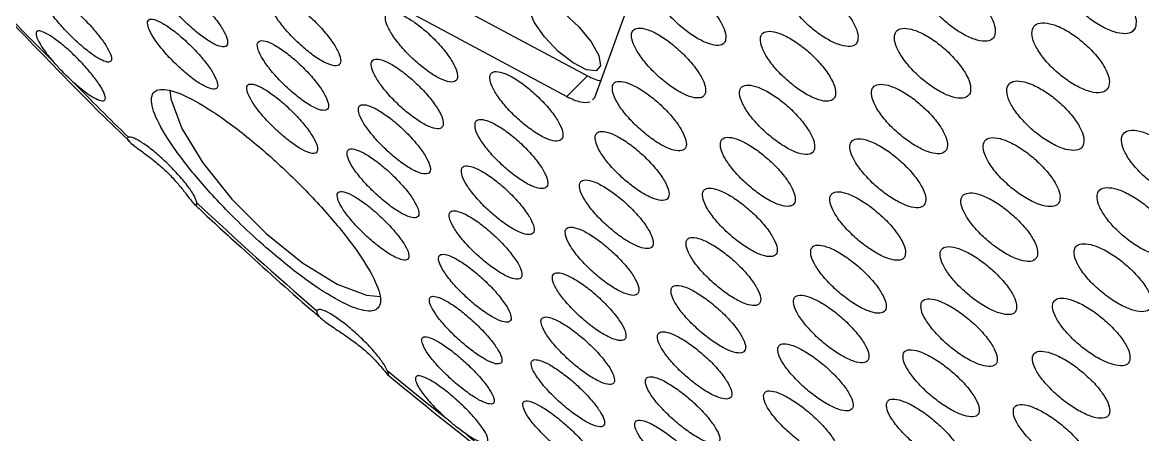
# Model space of a CAD drawing. Extents: x 1076 to 1148, y 508 to 635.
# Drawn here: x 1113.301 to 1114.382, y 554.268 to 554.666 of the extents above; entities that cross this region are included whole.
import ezdxf

# ---------------------------------------------------------------- set-up
doc = ezdxf.new("R2010")
doc.units = 0
doc.header["$MEASUREMENT"] = 0
doc.layers.add('1', color=4, linetype='Continuous')
doc.layers.add('GEOMETRY', color=4, linetype='Continuous', lineweight=25)

# ---------------------------------------------------------------- blocks, each defined once
blk = doc.blocks.new('SUCTION 1235301')
at = {"layer": 'GEOMETRY'}
for p, q in [((-1.1453, -1.3242), (-0.9384, -1.4347)), ((-1.165, -1.344), (-0.9585, -1.4548)), ((-0.9315, -1.4556), (-0.8977, -1.3627)), ((-0.9384, -1.4347), (-0.9585, -1.4548)), ((-0.9337, -1.4578), (-0.9315, -1.4556)), ((-1.4123, -1.4672), (-1.3803, -1.4981))]:
    blk.add_line(p, q, dxfattribs=at)
at = {"layer": 'GEOMETRY', "flags": 128}
for points in [[(-0.9608, -1.3747), (-0.9467, -1.3876), (-0.935, -1.4019), (-0.9277, -1.4151), (-0.9259, -1.4251), (-0.9301, -1.43), (-0.9394, -1.429), (-0.9523, -1.4224), (-0.9667, -1.4112), (-0.9799, -1.3973), (-0.9899, -1.3832), (-0.9948, -1.3712)], [(-1.3418, -1.4487), (-1.3407, -1.4571), (-1.3302, -1.4855), (-1.3099, -1.5188), (-1.2818, -1.5537), (-1.2486, -1.5869), (-1.2136, -1.6151), (-1.1802, -1.6355), (-1.1517, -1.6462), (-1.1383, -1.6474)]]:
    blk.add_lwpolyline(points, dxfattribs=at)
at = {"layer": 'GEOMETRY'}
for centre, radius, start, end in [((0.7919, 0.8279), 3.1786, 208.7846, 225.0347), ((-2.9662, -3.1109), 3.1786, 28.7846, 45.0347), ((-0.9117, -1.3871), 0.0545, 240.7426, 255.5168), ((1.4999, 1.4504), 4.1198, 224.5572, 225.6181), ((1.4108, 1.3551), 3.9893, 226.8887, 229.1248), ((1.1806, 1.0837), 3.6334, 230.474, 231.6276), ((0.1931, -0.3065), 1.9314, 229.743, 252.5008)]:
    blk.add_arc(centre, radius, start, end, dxfattribs=at)
for points, knots in [([(-2.0149, -0.6746), (-2.0118, -0.6809), (-1.9952, -0.7152), (-1.9584, -0.7798), (-1.9047, -0.8677), (-1.845, -0.9567), (-1.7809, -1.0454), (-1.7139, -1.1319), (-1.6469, -1.2134), (-1.5857, -1.2838), (-1.5285, -1.3468), (-1.4727, -1.4062), (-1.4327, -1.4466), (-1.4123, -1.4672)], [0, 0, 0, 0, 0.02556, 0.13872, 0.251177, 0.362705, 0.47282, 0.580412, 0.682453, 0.774249, 0.842703, 0.91991, 1, 1, 1, 1]), ([(-0.4097, -1.3886), (-0.4092, -1.3862), (-0.4081, -1.3814), (-0.4118, -1.371), (-0.4191, -1.3596), (-0.4295, -1.3482), (-0.4417, -1.3382), (-0.4545, -1.3306), (-0.4664, -1.3263), (-0.4761, -1.3258), (-0.4823, -1.3293), (-0.4845, -1.3363), (-0.4823, -1.3459), (-0.4761, -1.3572), (-0.4665, -1.3687), (-0.4548, -1.3793), (-0.442, -1.3877), (-0.4297, -1.3931), (-0.4192, -1.3948), (-0.4125, -1.3929), (-0.4105, -1.3898), (-0.4097, -1.3886)], [0, 0, 0, 0, 0.053505, 0.107019, 0.160315, 0.213479, 0.266739, 0.32028, 0.374169, 0.42832, 0.48253, 0.53657, 0.590284, 0.643663, 0.696844, 0.750051, 0.803491, 0.857273, 0.911359, 0.965576, 1, 1, 1, 1]), ([(-1.3536, -1.3417), (-1.3536, -1.3436), (-1.3536, -1.3473), (-1.3487, -1.3567), (-1.3409, -1.3677), (-1.3306, -1.3793), (-1.3191, -1.3902), (-1.3077, -1.3991), (-1.2977, -1.4051), (-1.2901, -1.4075), (-1.2859, -1.4059), (-1.2855, -1.4007), (-1.289, -1.3923), (-1.2959, -1.3817), (-1.3056, -1.3701), (-1.3168, -1.3589), (-1.3284, -1.3492), (-1.339, -1.3422), (-1.3474, -1.3387), (-1.3522, -1.3388), (-1.3532, -1.3409), (-1.3536, -1.3417)], [0, 0, 0, 0, 0.05386, 0.107725, 0.161482, 0.215067, 0.268525, 0.321958, 0.375477, 0.429156, 0.483001, 0.536942, 0.59087, 0.644679, 0.698316, 0.751805, 0.805233, 0.858715, 0.91234, 0.966136, 1, 1, 1, 1]), ([(-0.8054, -1.4012), (-0.805, -1.399), (-0.8044, -1.3946), (-0.8085, -1.3846), (-0.816, -1.3733), (-0.8264, -1.3617), (-0.8383, -1.3513), (-0.8505, -1.3432), (-0.8617, -1.3382), (-0.8705, -1.337), (-0.8759, -1.3397), (-0.8773, -1.346), (-0.8746, -1.3552), (-0.8681, -1.3662), (-0.8586, -1.3778), (-0.847, -1.3887), (-0.8347, -1.3977), (-0.823, -1.4037), (-0.8135, -1.4061), (-0.8076, -1.4049), (-0.806, -1.4022), (-0.8054, -1.4012)], [0, 0, 0, 0, 0.053626, 0.107253, 0.160867, 0.214494, 0.268161, 0.321878, 0.375632, 0.429395, 0.483134, 0.536827, 0.590472, 0.644089, 0.697708, 0.751361, 0.805063, 0.858807, 0.912571, 0.966321, 1, 1, 1, 1]), ([(-0.6779, -1.4018), (-0.6775, -1.3996), (-0.6767, -1.395), (-0.6807, -1.3849), (-0.6882, -1.3736), (-0.6985, -1.3621), (-0.7106, -1.3518), (-0.723, -1.3438), (-0.7344, -1.3391), (-0.7435, -1.3381), (-0.7492, -1.3411), (-0.7508, -1.3476), (-0.7483, -1.3569), (-0.7419, -1.368), (-0.7323, -1.3796), (-0.7207, -1.3904), (-0.7082, -1.3992), (-0.6963, -1.405), (-0.6865, -1.4071), (-0.6803, -1.4057), (-0.6786, -1.4029), (-0.6779, -1.4018)], [0, 0, 0, 0, 0.053585, 0.107173, 0.160704, 0.214222, 0.267803, 0.321494, 0.375293, 0.429153, 0.482998, 0.53676, 0.590406, 0.643956, 0.69747, 0.751025, 0.804679, 0.858447, 0.912295, 0.966153, 1, 1, 1, 1]), ([(-0.5455, -1.3964), (-0.5451, -1.3941), (-0.5441, -1.3894), (-0.548, -1.3791), (-0.5553, -1.3677), (-0.5657, -1.3563), (-0.5779, -1.3461), (-0.5905, -1.3384), (-0.6021, -1.3339), (-0.6115, -1.3332), (-0.6174, -1.3364), (-0.6194, -1.3431), (-0.617, -1.3526), (-0.6107, -1.3637), (-0.6011, -1.3753), (-0.5894, -1.386), (-0.5768, -1.3946), (-0.5647, -1.4002), (-0.5545, -1.4021), (-0.5481, -1.4005), (-0.5463, -1.3975), (-0.5455, -1.3964)], [0, 0, 0, 0, 0.053545, 0.107095, 0.16052, 0.213883, 0.267326, 0.320957, 0.374801, 0.42879, 0.482794, 0.536673, 0.590344, 0.643814, 0.697181, 0.750586, 0.804151, 0.857931, 0.911887, 0.965902, 1, 1, 1, 1]), ([(-1.4647, -1.3562), (-1.4646, -1.3579), (-1.4644, -1.3614), (-1.4592, -1.3705), (-1.4512, -1.3814), (-1.4408, -1.3929), (-1.4295, -1.4039), (-1.4184, -1.413), (-1.4087, -1.4193), (-1.4015, -1.4221), (-1.3977, -1.4211), (-1.3977, -1.4162), (-1.4015, -1.4081), (-1.4087, -1.3976), (-1.4184, -1.3861), (-1.4296, -1.3748), (-1.4409, -1.365), (-1.4511, -1.3577), (-1.4591, -1.3538), (-1.4636, -1.3536), (-1.4644, -1.3554), (-1.4647, -1.3562)], [0, 0, 0, 0, 0.0540122, 0.1080338, 0.1618079, 0.2152143, 0.2683794, 0.321533, 0.3749074, 0.4286394, 0.4827124, 0.5369601, 0.5911365, 0.6450255, 0.6985399, 0.7517592, 0.8048902, 0.8581753, 0.9117894, 0.9657669, 1, 1, 1, 1]), ([(-1.2151, -1.4053), (-1.2112, -1.4086), (-1.2035, -1.4153), (-1.1926, -1.422), (-1.1838, -1.4255), (-1.178, -1.425), (-1.1761, -1.4208), (-1.178, -1.4132), (-1.1837, -1.4032), (-1.1925, -1.3918), (-1.2034, -1.3803), (-1.2152, -1.3701), (-1.2265, -1.3623), (-1.2361, -1.3578), (-1.2428, -1.357), (-1.246, -1.36), (-1.2453, -1.3667), (-1.2407, -1.3761), (-1.2328, -1.3872), (-1.2237, -1.3974), (-1.2175, -1.4031), (-1.2151, -1.4053)], [0, 0, 0, 0, 0.053576, 0.107151, 0.160767, 0.214468, 0.26825, 0.322072, 0.375875, 0.429609, 0.483254, 0.53683, 0.590386, 0.64398, 0.697654, 0.751413, 0.805228, 0.859043, 0.912803, 0.966476, 1, 1, 1, 1]), ([(-1.0641, -1.4373), (-1.064, -1.4354), (-1.0637, -1.4314), (-1.0683, -1.4217), (-1.076, -1.4106), (-1.0864, -1.3991), (-1.0981, -1.3884), (-1.1099, -1.3799), (-1.1205, -1.3744), (-1.1285, -1.3725), (-1.1333, -1.3746), (-1.1341, -1.3803), (-1.131, -1.389), (-1.1242, -1.3997), (-1.1145, -1.4113), (-1.103, -1.4223), (-1.0911, -1.4317), (-1.08, -1.4382), (-1.0711, -1.4412), (-1.0658, -1.4406), (-1.0646, -1.4382), (-1.0641, -1.4373)], [0, 0, 0, 0, 0.053746, 0.107491, 0.161236, 0.214956, 0.268638, 0.322285, 0.375915, 0.429554, 0.483223, 0.536932, 0.590671, 0.644419, 0.698149, 0.751843, 0.8055, 0.859132, 0.912766, 0.966424, 1, 1, 1, 1]), ([(-1.3632, -1.3827), (-1.3631, -1.3845), (-1.363, -1.3881), (-1.358, -1.3974), (-1.35, -1.4083), (-1.3397, -1.4199), (-1.3282, -1.4307), (-1.3169, -1.4397), (-1.3069, -1.4457), (-1.2995, -1.4482), (-1.2954, -1.4469), (-1.2952, -1.4418), (-1.2988, -1.4335), (-1.3059, -1.423), (-1.3157, -1.4115), (-1.3269, -1.4003), (-1.3384, -1.3907), (-1.3489, -1.3836), (-1.3572, -1.38), (-1.3619, -1.3799), (-1.3628, -1.382), (-1.3632, -1.3827)], [0, 0, 0, 0, 0.053939, 0.107884, 0.161685, 0.215244, 0.268621, 0.321952, 0.375393, 0.429052, 0.482943, 0.536978, 0.591005, 0.644876, 0.698509, 0.751931, 0.80526, 0.858651, 0.912236, 0.966059, 1, 1, 1, 1]), ([(-0.4355, -1.4459), (-0.435, -1.4435), (-0.434, -1.4388), (-0.4379, -1.4285), (-0.4453, -1.4172), (-0.4557, -1.4059), (-0.468, -1.3959), (-0.4807, -1.3882), (-0.4925, -1.3839), (-0.5021, -1.3833), (-0.5082, -1.3866), (-0.5102, -1.3934), (-0.5079, -1.4029), (-0.5015, -1.414), (-0.4919, -1.4255), (-0.4801, -1.436), (-0.4673, -1.4445), (-0.4551, -1.45), (-0.4447, -1.4518), (-0.4382, -1.45), (-0.4363, -1.447), (-0.4355, -1.4459)], [0, 0, 0, 0, 0.053468, 0.106944, 0.160262, 0.213521, 0.266907, 0.320552, 0.374476, 0.428577, 0.482675, 0.536588, 0.590218, 0.643593, 0.69685, 0.750179, 0.803735, 0.857576, 0.911639, 0.965759, 1, 1, 1, 1]), ([(-1.4357, -1.4401), (-1.4319, -1.4433), (-1.4245, -1.4498), (-1.4148, -1.4562), (-1.4076, -1.4593), (-1.4038, -1.4586), (-1.4037, -1.454), (-1.4075, -1.4461), (-1.4148, -1.4359), (-1.4245, -1.4244), (-1.4356, -1.4132), (-1.4469, -1.4033), (-1.4571, -1.3958), (-1.4652, -1.3916), (-1.4702, -1.3911), (-1.4714, -1.3945), (-1.4687, -1.4015), (-1.4629, -1.4107), (-1.457, -1.4178), (-1.4543, -1.421)], [0, 0, 0, 0, 0.058807, 0.117601, 0.17675, 0.236386, 0.296297, 0.356147, 0.415624, 0.474584, 0.533113, 0.591486, 0.650039, 0.709027, 0.768523, 0.82838, 0.888288, 0.947908, 1, 1, 1, 1]), ([(-0.8248, -1.4521), (-0.8245, -1.4499), (-0.824, -1.4457), (-0.8283, -1.4357), (-0.8359, -1.4246), (-0.8463, -1.4131), (-0.8582, -1.4027), (-0.8704, -1.3945), (-0.8815, -1.3894), (-0.8901, -1.3881), (-0.8954, -1.3907), (-0.8967, -1.3968), (-0.8939, -1.4058), (-0.8872, -1.4167), (-0.8776, -1.4283), (-0.866, -1.4391), (-0.8537, -1.4481), (-0.8421, -1.4543), (-0.8327, -1.4567), (-0.8269, -1.4557), (-0.8254, -1.4531), (-0.8248, -1.4521)], [0, 0, 0, 0, 0.0536328, 0.1072655, 0.1609062, 0.2145778, 0.2682878, 0.322027, 0.3757731, 0.4295011, 0.4831937, 0.5368492, 0.5904822, 0.6441172, 0.6977776, 0.7514758, 0.8052078, 0.8589545, 0.9126906, 0.9663953, 1, 1, 1, 1]), ([(-0.6995, -1.4548), (-0.6991, -1.4526), (-0.6984, -1.4482), (-0.7026, -1.4381), (-0.7101, -1.4269), (-0.7205, -1.4155), (-0.7326, -1.4052), (-0.745, -1.3972), (-0.7563, -1.3924), (-0.7652, -1.3913), (-0.7708, -1.3941), (-0.7723, -1.4005), (-0.7696, -1.4097), (-0.7631, -1.4206), (-0.7534, -1.4321), (-0.7417, -1.4429), (-0.7293, -1.4517), (-0.7175, -1.4576), (-0.7078, -1.4599), (-0.7018, -1.4586), (-0.7001, -1.4558), (-0.6995, -1.4548)], [0, 0, 0, 0, 0.053578, 0.107157, 0.160713, 0.214293, 0.267945, 0.321684, 0.375489, 0.429309, 0.483086, 0.536781, 0.590392, 0.643953, 0.697519, 0.751145, 0.804858, 0.858647, 0.912468, 0.966264, 1, 1, 1, 1]), ([(-0.5692, -1.4515), (-0.5688, -1.4492), (-0.5679, -1.4447), (-0.5719, -1.4345), (-0.5794, -1.4233), (-0.5899, -1.4119), (-0.602, -1.4017), (-0.6146, -1.3939), (-0.6261, -1.3893), (-0.6354, -1.3885), (-0.6412, -1.3915), (-0.6429, -1.3981), (-0.6405, -1.4075), (-0.634, -1.4185), (-0.6244, -1.43), (-0.6126, -1.4407), (-0.6, -1.4493), (-0.588, -1.455), (-0.578, -1.457), (-0.5717, -1.4555), (-0.5699, -1.4526), (-0.5692, -1.4515)], [0, 0, 0, 0, 0.053523, 0.10705, 0.160498, 0.213939, 0.267481, 0.321188, 0.375052, 0.428997, 0.482911, 0.536693, 0.590304, 0.643777, 0.697208, 0.750709, 0.804362, 0.858182, 0.912113, 0.966049, 1, 1, 1, 1]), ([(-1.2264, -1.448), (-1.2225, -1.4513), (-1.2148, -1.4579), (-1.2039, -1.4648), (-1.1953, -1.4684), (-1.1897, -1.4681), (-1.1878, -1.464), (-1.1899, -1.4566), (-1.1958, -1.4466), (-1.2047, -1.4353), (-1.2156, -1.4239), (-1.2274, -1.4137), (-1.2386, -1.4059), (-1.248, -1.4012), (-1.2547, -1.4003), (-1.2578, -1.4032), (-1.2569, -1.4096), (-1.2521, -1.4189), (-1.2441, -1.4299), (-1.235, -1.4401), (-1.2288, -1.4458), (-1.2264, -1.448)], [0, 0, 0, 0, 0.053513, 0.107024, 0.160598, 0.214306, 0.268141, 0.322037, 0.375905, 0.429665, 0.483286, 0.536799, 0.59028, 0.64382, 0.697485, 0.751284, 0.80517, 0.859057, 0.912857, 0.966521, 1, 1, 1, 1]), ([(-1.4357, -1.4401), (-1.4394, -1.4366), (-1.446, -1.4304), (-1.4518, -1.4238), (-1.4543, -1.421)], [0, 0, 0, 0, 0.574234, 1, 1, 1, 1]), ([(-1.0779, -1.4826), (-1.0778, -1.4806), (-1.0777, -1.4767), (-1.0824, -1.4672), (-1.0902, -1.4562), (-1.1007, -1.4447), (-1.1124, -1.4341), (-1.1242, -1.4255), (-1.1346, -1.4199), (-1.1426, -1.418), (-1.1471, -1.4199), (-1.1478, -1.4254), (-1.1445, -1.434), (-1.1376, -1.4446), (-1.1278, -1.4561), (-1.1164, -1.4671), (-1.1045, -1.4765), (-1.0935, -1.4831), (-1.0847, -1.4862), (-1.0795, -1.4857), (-1.0784, -1.4834), (-1.0779, -1.4826)], [0, 0, 0, 0, 0.053795, 0.10759, 0.161375, 0.215104, 0.268761, 0.32236, 0.375939, 0.429548, 0.48322, 0.536964, 0.590754, 0.644548, 0.698298, 0.751978, 0.805591, 0.859171, 0.912766, 0.966416, 1, 1, 1, 1]), ([(-1.0325, -1.4342), (-1.0327, -1.4362), (-1.033, -1.4402), (-1.0284, -1.4499), (-1.0206, -1.4609), (-1.0102, -1.4724), (-0.9983, -1.4829), (-0.9864, -1.4913), (-0.9757, -1.4967), (-0.9674, -1.4984), (-0.9626, -1.4962), (-0.9617, -1.4904), (-0.9648, -1.4817), (-0.9716, -1.471), (-0.9814, -1.4595), (-0.993, -1.4486), (-1.005, -1.4394), (-1.0163, -1.433), (-1.0253, -1.4302), (-1.0307, -1.4309), (-1.032, -1.4333), (-1.0325, -1.4342)], [0, 0, 0, 0, 0.053724, 0.107447, 0.161188, 0.214934, 0.268658, 0.322345, 0.375996, 0.429628, 0.483265, 0.53693, 0.590634, 0.644369, 0.698116, 0.751849, 0.805549, 0.85921, 0.912845, 0.966478, 1, 1, 1, 1]), ([(-1.2559, -1.5941), (-1.2434, -1.6048), (-1.2186, -1.6262), (-1.1845, -1.649), (-1.1577, -1.6617), (-1.1409, -1.6623), (-1.1363, -1.6508), (-1.1445, -1.6283), (-1.1646, -1.5973), (-1.1943, -1.5616), (-1.23, -1.5252), (-1.2677, -1.4923), (-1.3032, -1.4664), (-1.3326, -1.4503), (-1.3528, -1.4459), (-1.3614, -1.4537), (-1.3571, -1.473), (-1.3405, -1.5016), (-1.3135, -1.5362), (-1.2835, -1.5685), (-1.2635, -1.587), (-1.2559, -1.5941)], [0, 0, 0, 0, 0.053237, 0.106469, 0.159863, 0.213601, 0.267662, 0.321887, 0.376037, 0.42991, 0.483426, 0.536664, 0.589821, 0.643129, 0.696753, 0.750723, 0.804919, 0.859119, 0.913097, 0.966725, 1, 1, 1, 1]), ([(-1.199, -1.5069), (-1.199, -1.5051), (-1.1991, -1.5015), (-1.2041, -1.4922), (-1.2121, -1.4813), (-1.2226, -1.4698), (-1.2342, -1.4591), (-1.2457, -1.4503), (-1.2558, -1.4444), (-1.2633, -1.4421), (-1.2675, -1.4435), (-1.2678, -1.4487), (-1.2642, -1.457), (-1.2571, -1.4675), (-1.2472, -1.4789), (-1.2358, -1.49), (-1.2242, -1.4995), (-1.2135, -1.5064), (-1.2051, -1.5099), (-1.2003, -1.5098), (-1.1994, -1.5077), (-1.199, -1.5069)], [0, 0, 0, 0, 0.053943, 0.10789, 0.161743, 0.215401, 0.268879, 0.322269, 0.375702, 0.429289, 0.483076, 0.537019, 0.591008, 0.644911, 0.698633, 0.75216, 0.805564, 0.858969, 0.9125, 0.966225, 1, 1, 1, 1]), ([(-0.9142, -1.444), (-0.9144, -1.4461), (-0.9149, -1.4502), (-0.9105, -1.46), (-0.9028, -1.4711), (-0.8923, -1.4825), (-0.8803, -1.4929), (-0.8682, -1.5012), (-0.8572, -1.5063), (-0.8487, -1.5077), (-0.8436, -1.5053), (-0.8425, -1.4993), (-0.8455, -1.4905), (-0.8522, -1.4797), (-0.8619, -1.4682), (-0.8736, -1.4574), (-0.8858, -1.4483), (-0.8973, -1.4422), (-0.9066, -1.4396), (-0.9123, -1.4405), (-0.9137, -1.443), (-0.9142, -1.444)], [0, 0, 0, 0, 0.0536544, 0.1073079, 0.160986, 0.2147021, 0.2684443, 0.3221891, 0.3759119, 0.4295978, 0.483248, 0.5368796, 0.5905174, 0.6441839, 0.6978887, 0.7516249, 0.8053717, 0.8591036, 0.9128017, 0.9664619, 1, 1, 1, 1]), ([(-0.7196, -1.5064), (-0.7193, -1.5042), (-0.7187, -1.4999), (-0.723, -1.49), (-0.7306, -1.4789), (-0.7411, -1.4675), (-0.7532, -1.4572), (-0.7656, -1.4492), (-0.7768, -1.4443), (-0.7856, -1.4431), (-0.791, -1.4458), (-0.7923, -1.452), (-0.7895, -1.461), (-0.7829, -1.4718), (-0.7731, -1.4833), (-0.7614, -1.494), (-0.749, -1.5029), (-0.7373, -1.5089), (-0.7277, -1.5112), (-0.7218, -1.51), (-0.7202, -1.5074), (-0.7196, -1.5064)], [0, 0, 0, 0, 0.053584, 0.107169, 0.16076, 0.2144, 0.26811, 0.321882, 0.375678, 0.429452, 0.483166, 0.536809, 0.590402, 0.643985, 0.697606, 0.751294, 0.80505, 0.858843, 0.912629, 0.966365, 1, 1, 1, 1]), ([(-0.5915, -1.5052), (-0.5911, -1.503), (-0.5904, -1.4986), (-0.5945, -1.4885), (-0.6021, -1.4774), (-0.6126, -1.466), (-0.6248, -1.4559), (-0.6373, -1.448), (-0.6488, -1.4433), (-0.6579, -1.4424), (-0.6635, -1.4453), (-0.6651, -1.4517), (-0.6625, -1.4609), (-0.6559, -1.4719), (-0.6462, -1.4833), (-0.6344, -1.4939), (-0.6218, -1.5026), (-0.6099, -1.5084), (-0.6, -1.5105), (-0.5938, -1.5091), (-0.5922, -1.5063), (-0.5915, -1.5052)], [0, 0, 0, 0, 0.053515, 0.107032, 0.160513, 0.214031, 0.26766, 0.321426, 0.375297, 0.429192, 0.48302, 0.536721, 0.590288, 0.643777, 0.697274, 0.750862, 0.804587, 0.858432, 0.912329, 0.966187, 1, 1, 1, 1]), ([(-0.4599, -1.5017), (-0.4595, -1.4994), (-0.4586, -1.4948), (-0.4625, -1.4847), (-0.47, -1.4735), (-0.4806, -1.4622), (-0.4928, -1.4521), (-0.5056, -1.4445), (-0.5173, -1.44), (-0.5267, -1.4393), (-0.5326, -1.4425), (-0.5344, -1.4491), (-0.532, -1.4585), (-0.5255, -1.4695), (-0.5158, -1.4809), (-0.504, -1.4914), (-0.4912, -1.4999), (-0.479, -1.5055), (-0.4688, -1.5073), (-0.4624, -1.5057), (-0.4606, -1.5028), (-0.4599, -1.5017)], [0, 0, 0, 0, 0.053446, 0.106898, 0.160247, 0.213599, 0.2671, 0.320832, 0.374776, 0.428822, 0.482813, 0.536614, 0.590178, 0.64356, 0.696894, 0.750336, 0.803992, 0.857878, 0.911908, 0.965933, 1, 1, 1, 1]), ([(-0.9585, -1.4548), (-0.9538, -1.4569), (-0.9445, -1.4611), (-0.9388, -1.4604), (-0.936, -1.46)], [0, 0, 0, 0, 0.499999, 1, 1, 1, 1]), ([(-1.1595, -1.4656), (-1.1596, -1.4675), (-1.1596, -1.4713), (-1.1548, -1.4807), (-1.1468, -1.4916), (-1.1363, -1.503), (-1.1246, -1.5137), (-1.1129, -1.5223), (-1.1025, -1.528), (-1.0947, -1.53), (-1.0903, -1.5283), (-1.0897, -1.5229), (-1.0932, -1.5145), (-1.1002, -1.5039), (-1.1101, -1.4925), (-1.1216, -1.4815), (-1.1334, -1.4721), (-1.1443, -1.4655), (-1.153, -1.4623), (-1.158, -1.4626), (-1.1591, -1.4648), (-1.1595, -1.4656)], [0, 0, 0, 0, 0.0538588, 0.1077183, 0.1615515, 0.2152888, 0.268909, 0.3224424, 0.3759572, 0.4295295, 0.4832102, 0.537003, 0.5908626, 0.644714, 0.6984857, 0.7521415, 0.8056959, 0.8592082, 0.9127554, 0.9663994, 1, 1, 1, 1]), ([(-1.047, -1.4801), (-1.0471, -1.4821), (-1.0474, -1.486), (-1.0427, -1.4956), (-1.0348, -1.5065), (-1.0242, -1.5179), (-1.0124, -1.5284), (-1.0005, -1.5369), (-0.9899, -1.5423), (-0.9818, -1.5441), (-0.9771, -1.5421), (-0.9763, -1.5365), (-0.9796, -1.5279), (-0.9866, -1.5173), (-0.9964, -1.5059), (-1.008, -1.495), (-1.02, -1.4858), (-1.0312, -1.4793), (-1.0401, -1.4764), (-1.0454, -1.477), (-1.0466, -1.4793), (-1.047, -1.4801)], [0, 0, 0, 0, 0.053773, 0.107545, 0.161333, 0.215103, 0.268819, 0.322468, 0.376069, 0.429659, 0.483283, 0.536968, 0.590716, 0.644502, 0.698282, 0.752017, 0.805686, 0.859299, 0.912887, 0.966497, 1, 1, 1, 1]), ([(-0.9308, -1.492), (-0.931, -1.4941), (-0.9314, -1.4981), (-0.9268, -1.5078), (-0.919, -1.5188), (-0.9084, -1.5301), (-0.8964, -1.5405), (-0.8843, -1.5488), (-0.8735, -1.554), (-0.8651, -1.5556), (-0.8602, -1.5533), (-0.8592, -1.5475), (-0.8623, -1.5387), (-0.8692, -1.5281), (-0.879, -1.5167), (-0.8907, -1.5058), (-0.9029, -1.4968), (-0.9143, -1.4905), (-0.9235, -1.4879), (-0.929, -1.4887), (-0.9303, -1.4911), (-0.9308, -1.492)], [0, 0, 0, 0, 0.053689, 0.107378, 0.161101, 0.214859, 0.26862, 0.322353, 0.376039, 0.429678, 0.483293, 0.536916, 0.590576, 0.644285, 0.698034, 0.751798, 0.805543, 0.859245, 0.912897, 0.966516, 1, 1, 1, 1]), ([(-0.3483, -1.5485), (-0.3479, -1.5462), (-0.3469, -1.5416), (-0.3509, -1.5315), (-0.3584, -1.5203), (-0.369, -1.5092), (-0.3814, -1.4993), (-0.3943, -1.4917), (-0.4062, -1.4874), (-0.4157, -1.4868), (-0.4218, -1.4901), (-0.4237, -1.4968), (-0.4213, -1.5062), (-0.4148, -1.5171), (-0.4051, -1.5284), (-0.3931, -1.5388), (-0.3802, -1.5472), (-0.3679, -1.5526), (-0.3575, -1.5544), (-0.3509, -1.5527), (-0.3491, -1.5497), (-0.3483, -1.5485)], [0, 0, 0, 0, 0.053356, 0.106719, 0.159952, 0.213198, 0.266649, 0.320408, 0.374446, 0.428612, 0.482695, 0.536521, 0.59003, 0.643304, 0.696524, 0.749894, 0.803553, 0.857515, 0.911663, 0.965794, 1, 1, 1, 1]), ([(-1.3816, -1.494), (-1.3823, -1.4945), (-1.3836, -1.4956), (-1.3794, -1.4999), (-1.3711, -1.506), (-1.36, -1.514), (-1.3485, -1.5234), (-1.3387, -1.5331), (-1.3305, -1.5427), (-1.3238, -1.5515), (-1.3187, -1.5581), (-1.3158, -1.5605), (-1.3156, -1.5582), (-1.3156, -1.5572)], [0, 0, 0, 0, 0.092898, 0.185574, 0.28431, 0.389518, 0.471462, 0.553614, 0.631694, 0.717436, 0.816405, 0.921605, 1, 1, 1, 1]), ([(-1.3156, -1.5572), (-1.3161, -1.5552), (-1.3172, -1.5514), (-1.3235, -1.5419), (-1.3325, -1.531), (-1.3434, -1.5196), (-1.3549, -1.5091), (-1.3658, -1.5007), (-1.3748, -1.4952), (-1.3797, -1.4936), (-1.3813, -1.4939), (-1.3816, -1.494)], [0, 0, 0, 0, 0.121988, 0.244004, 0.365288, 0.485435, 0.604787, 0.724024, 0.843866, 0.964771, 1, 1, 1, 1]), ([(-0.8099, -1.4981), (-0.8101, -1.5002), (-0.8106, -1.5044), (-0.8062, -1.5142), (-0.7985, -1.5252), (-0.7879, -1.5365), (-0.7758, -1.5468), (-0.7635, -1.5549), (-0.7524, -1.5599), (-0.7437, -1.5612), (-0.7385, -1.5586), (-0.7373, -1.5526), (-0.7403, -1.5437), (-0.747, -1.533), (-0.7568, -1.5216), (-0.7686, -1.5109), (-0.781, -1.502), (-0.7926, -1.4959), (-0.8021, -1.4935), (-0.8079, -1.4945), (-0.8093, -1.4971), (-0.8099, -1.4981)], [0, 0, 0, 0, 0.053605, 0.107209, 0.160844, 0.214542, 0.2683, 0.322087, 0.375861, 0.429583, 0.48324, 0.536845, 0.590435, 0.644053, 0.697731, 0.751472, 0.805255, 0.859037, 0.912779, 0.966456, 1, 1, 1, 1]), ([(-0.6124, -1.5575), (-0.6121, -1.5554), (-0.6114, -1.551), (-0.6157, -1.5411), (-0.6233, -1.5301), (-0.6339, -1.5188), (-0.6461, -1.5086), (-0.6586, -1.5007), (-0.67, -1.496), (-0.679, -1.4949), (-0.6844, -1.4977), (-0.6859, -1.504), (-0.6831, -1.513), (-0.6765, -1.5238), (-0.6667, -1.5352), (-0.6548, -1.5458), (-0.6423, -1.5545), (-0.6304, -1.5603), (-0.6206, -1.5625), (-0.6146, -1.5613), (-0.613, -1.5586), (-0.6124, -1.5575)], [0, 0, 0, 0, 0.053522, 0.107044, 0.160566, 0.214159, 0.267863, 0.321673, 0.375535, 0.429373, 0.483122, 0.536755, 0.590297, 0.643812, 0.697377, 0.751044, 0.804825, 0.858678, 0.912532, 0.966314, 1, 1, 1, 1]), ([(-0.4829, -1.5561), (-0.4825, -1.5538), (-0.4817, -1.5494), (-0.4858, -1.5393), (-0.4934, -1.5282), (-0.504, -1.517), (-0.5163, -1.507), (-0.529, -1.4993), (-0.5406, -1.4947), (-0.5499, -1.4939), (-0.5556, -1.4969), (-0.5573, -1.5034), (-0.5547, -1.5126), (-0.5481, -1.5235), (-0.5384, -1.5348), (-0.5265, -1.5454), (-0.5137, -1.5539), (-0.5016, -1.5595), (-0.4915, -1.5615), (-0.4853, -1.56), (-0.4835, -1.5572), (-0.4829, -1.5561)], [0, 0, 0, 0, 0.053439, 0.10688, 0.16027, 0.213714, 0.267318, 0.32112, 0.37507, 0.429055, 0.482944, 0.536648, 0.590162, 0.643563, 0.696977, 0.750523, 0.804264, 0.858177, 0.912166, 0.966097, 1, 1, 1, 1]), ([(-1.1705, -1.508), (-1.1705, -1.5099), (-1.1705, -1.5136), (-1.1655, -1.5228), (-1.1574, -1.5336), (-1.1468, -1.545), (-1.1351, -1.5556), (-1.1234, -1.5643), (-1.1132, -1.57), (-1.1055, -1.5722), (-1.1012, -1.5707), (-1.1008, -1.5654), (-1.1044, -1.5571), (-1.1116, -1.5467), (-1.1215, -1.5353), (-1.1331, -1.5243), (-1.1449, -1.515), (-1.1557, -1.5082), (-1.1642, -1.5049), (-1.1691, -1.5051), (-1.1701, -1.5072), (-1.1705, -1.508)], [0, 0, 0, 0, 0.053937, 0.107875, 0.161767, 0.21551, 0.269081, 0.322533, 0.375969, 0.429499, 0.483194, 0.53705, 0.590995, 0.644917, 0.698712, 0.752335, 0.805814, 0.859242, 0.912734, 0.966374, 1, 1, 1, 1]), ([(-1.0602, -1.5247), (-1.0602, -1.5266), (-1.0603, -1.5304), (-1.0555, -1.5399), (-1.0475, -1.5507), (-1.0369, -1.5621), (-1.025, -1.5726), (-1.0131, -1.581), (-1.0027, -1.5865), (-0.9947, -1.5885), (-0.9902, -1.5866), (-0.9896, -1.5812), (-0.993, -1.5727), (-1.0001, -1.5622), (-1.01, -1.5509), (-1.0216, -1.54), (-1.0336, -1.5307), (-1.0447, -1.5242), (-1.0535, -1.5212), (-1.0586, -1.5216), (-1.0597, -1.5238), (-1.0602, -1.5247)], [0, 0, 0, 0, 0.0538361, 0.1076715, 0.1615166, 0.2153095, 0.2690044, 0.3225989, 0.3761344, 0.4296782, 0.4832936, 0.5370128, 0.5908226, 0.6446702, 0.6984858, 0.7522137, 0.8058369, 0.8593844, 0.9129181, 0.9665059, 1, 1, 1, 1]), ([(-0.946, -1.5387), (-0.9462, -1.5407), (-0.9464, -1.5446), (-0.9417, -1.5541), (-0.9338, -1.565), (-0.9232, -1.5763), (-0.9112, -1.5867), (-0.8991, -1.595), (-0.8883, -1.6003), (-0.8801, -1.602), (-0.8753, -1.5999), (-0.8745, -1.5942), (-0.8778, -1.5856), (-0.8848, -1.575), (-0.8947, -1.5637), (-0.9064, -1.5529), (-0.9186, -1.5438), (-0.9299, -1.5375), (-0.939, -1.5347), (-0.9443, -1.5354), (-0.9456, -1.5378), (-0.946, -1.5387)], [0, 0, 0, 0, 0.0537387, 0.1074755, 0.161254, 0.2150514, 0.2688203, 0.3225253, 0.3761594, 0.4297468, 0.4833318, 0.5369599, 0.5906577, 0.6444212, 0.6982179, 0.7520004, 0.8057275, 0.8593825, 0.9129804, 0.9665609, 1, 1, 1, 1]), ([(-1.1801, -1.549), (-1.18, -1.5508), (-1.1799, -1.5544), (-1.1747, -1.5636), (-1.1665, -1.5743), (-1.1559, -1.5856), (-1.1441, -1.5962), (-1.1326, -1.6049), (-1.1224, -1.6107), (-1.1149, -1.613), (-1.1108, -1.6116), (-1.1105, -1.6065), (-1.1143, -1.5983), (-1.1216, -1.588), (-1.1316, -1.5767), (-1.1432, -1.5658), (-1.1549, -1.5564), (-1.1657, -1.5496), (-1.1741, -1.5461), (-1.1788, -1.5462), (-1.1797, -1.5482), (-1.1801, -1.549)], [0, 0, 0, 0, 0.05403, 0.108062, 0.162021, 0.215768, 0.269278, 0.32263, 0.375973, 0.429457, 0.483171, 0.537106, 0.591154, 0.645157, 0.698977, 0.752557, 0.805946, 0.859275, 0.912701, 0.966339, 1, 1, 1, 1]), ([(-0.8272, -1.5469), (-0.8274, -1.5489), (-0.8278, -1.553), (-0.8233, -1.5627), (-0.8154, -1.5736), (-0.8048, -1.5849), (-0.7927, -1.5951), (-0.7804, -1.6033), (-0.7694, -1.6083), (-0.7609, -1.6097), (-0.7558, -1.6074), (-0.7548, -1.6015), (-0.7579, -1.5927), (-0.7647, -1.5821), (-0.7746, -1.5708), (-0.7864, -1.5601), (-0.7988, -1.5511), (-0.8104, -1.545), (-0.8197, -1.5425), (-0.8253, -1.5434), (-0.8267, -1.5459), (-0.8272, -1.5469)], [0, 0, 0, 0, 0.05364, 0.107278, 0.160965, 0.21472, 0.268514, 0.3223, 0.376036, 0.429702, 0.483307, 0.536888, 0.590492, 0.644157, 0.697893, 0.751679, 0.805473, 0.859228, 0.912916, 0.966537, 1, 1, 1, 1]), ([(-0.372, -1.6037), (-0.3716, -1.6014), (-0.3708, -1.5969), (-0.3749, -1.5869), (-0.3825, -1.5759), (-0.3932, -1.5647), (-0.4056, -1.5548), (-0.4184, -1.5472), (-0.4302, -1.5428), (-0.4397, -1.5421), (-0.4456, -1.5453), (-0.4473, -1.5518), (-0.4447, -1.5611), (-0.4382, -1.5719), (-0.4283, -1.5831), (-0.4163, -1.5935), (-0.4035, -1.602), (-0.3912, -1.6074), (-0.3809, -1.6093), (-0.3745, -1.6077), (-0.3727, -1.6048), (-0.372, -1.6037)], [0, 0, 0, 0, 0.053348, 0.1067, 0.159982, 0.213334, 0.266905, 0.320745, 0.37479, 0.428884, 0.482848, 0.536561, 0.590013, 0.64331, 0.696622, 0.750114, 0.803871, 0.857865, 0.911963, 0.965986, 1, 1, 1, 1]), ([(-0.6319, -1.6084), (-0.6316, -1.6063), (-0.631, -1.6021), (-0.6354, -1.5923), (-0.6432, -1.5813), (-0.6539, -1.5701), (-0.6661, -1.56), (-0.6786, -1.552), (-0.6898, -1.5472), (-0.6986, -1.546), (-0.704, -1.5486), (-0.7052, -1.5548), (-0.7023, -1.5637), (-0.6956, -1.5744), (-0.6857, -1.5856), (-0.6738, -1.5963), (-0.6613, -1.605), (-0.6494, -1.6109), (-0.6398, -1.6132), (-0.6339, -1.612), (-0.6324, -1.6094), (-0.6319, -1.6084)], [0, 0, 0, 0, 0.053542, 0.107083, 0.160657, 0.214323, 0.268091, 0.321927, 0.375766, 0.429542, 0.483217, 0.536797, 0.59033, 0.643884, 0.697518, 0.751256, 0.805076, 0.858922, 0.912724, 0.966432, 1, 1, 1, 1]), ([(-0.5044, -1.6091), (-0.5041, -1.6069), (-0.5034, -1.6025), (-0.5076, -1.5926), (-0.5153, -1.5816), (-0.526, -1.5704), (-0.5383, -1.5604), (-0.551, -1.5526), (-0.5625, -1.548), (-0.5716, -1.5471), (-0.5772, -1.55), (-0.5787, -1.5563), (-0.576, -1.5654), (-0.5693, -1.5761), (-0.5595, -1.5874), (-0.5475, -1.5979), (-0.5348, -1.6065), (-0.5228, -1.6122), (-0.5128, -1.6143), (-0.5067, -1.6129), (-0.5051, -1.6101), (-0.5044, -1.6091)], [0, 0, 0, 0, 0.053445, 0.106891, 0.160331, 0.213865, 0.267561, 0.321416, 0.375357, 0.429275, 0.483067, 0.536689, 0.590171, 0.643603, 0.697097, 0.750739, 0.804549, 0.858474, 0.912412, 0.966252, 1, 1, 1, 1]), ([(-1.3184, -1.558), (-1.3167, -1.5596), (-1.3018, -1.574), (-1.264, -1.608), (-1.2246, -1.6439), (-1.1984, -1.6661), (-1.1949, -1.6691)], [0, 0, 0, 0, 0.041261, 0.370616, 0.915866, 1, 1, 1, 1]), ([(-1.0019, -1.6279), (-1.0019, -1.626), (-1.0019, -1.6222), (-1.0069, -1.613), (-1.015, -1.6022), (-1.0257, -1.5909), (-1.0376, -1.5804), (-1.0494, -1.5719), (-1.0598, -1.5663), (-1.0676, -1.5643), (-1.072, -1.566), (-1.0724, -1.5713), (-1.0689, -1.5796), (-1.0617, -1.59), (-1.0517, -1.6013), (-1.04, -1.6122), (-1.028, -1.6214), (-1.017, -1.628), (-1.0084, -1.6311), (-1.0034, -1.6308), (-1.0023, -1.6287), (-1.0019, -1.6279)], [0, 0, 0, 0, 0.053914, 0.107827, 0.161738, 0.215552, 0.269214, 0.322737, 0.376193, 0.429685, 0.483298, 0.537065, 0.590954, 0.644875, 0.698728, 0.75244, 0.806001, 0.859467, 0.912937, 0.966506, 1, 1, 1, 1]), ([(-0.9599, -1.5839), (-0.9599, -1.5858), (-0.9601, -1.5897), (-0.9552, -1.5991), (-0.9472, -1.6099), (-0.9365, -1.6212), (-0.9245, -1.6315), (-0.9125, -1.6399), (-0.9018, -1.6452), (-0.8937, -1.647), (-0.8891, -1.6451), (-0.8884, -1.6395), (-0.8918, -1.6311), (-0.8989, -1.6206), (-0.9089, -1.6094), (-0.9207, -1.5986), (-0.9329, -1.5895), (-0.9441, -1.5831), (-0.953, -1.5802), (-0.9582, -1.5808), (-0.9594, -1.583), (-0.9599, -1.5839)], [0, 0, 0, 0, 0.053802, 0.107602, 0.161445, 0.21528, 0.269045, 0.322705, 0.376273, 0.429803, 0.483363, 0.537011, 0.590764, 0.644594, 0.69844, 0.752232, 0.805925, 0.859518, 0.913052, 0.966596, 1, 1, 1, 1]), ([(-0.8432, -1.5942), (-0.8433, -1.5962), (-0.8436, -1.6002), (-0.8389, -1.6098), (-0.831, -1.6206), (-0.8202, -1.6318), (-0.8081, -1.6421), (-0.7959, -1.6502), (-0.785, -1.6554), (-0.7766, -1.6569), (-0.7717, -1.6547), (-0.7708, -1.6489), (-0.774, -1.6403), (-0.781, -1.6298), (-0.791, -1.6185), (-0.8029, -1.6078), (-0.8152, -1.5989), (-0.8267, -1.5928), (-0.8359, -1.5901), (-0.8414, -1.5909), (-0.8427, -1.5933), (-0.8432, -1.5942)], [0, 0, 0, 0, 0.053689, 0.107375, 0.161124, 0.214934, 0.268752, 0.322521, 0.376205, 0.429807, 0.483366, 0.536937, 0.590573, 0.644297, 0.698093, 0.751914, 0.805703, 0.859416, 0.913041, 0.966608, 1, 1, 1, 1]), ([(-0.7228, -1.6019), (-0.723, -1.604), (-0.7235, -1.6082), (-0.7189, -1.6178), (-0.711, -1.6286), (-0.7003, -1.6398), (-0.688, -1.65), (-0.6756, -1.658), (-0.6644, -1.6629), (-0.6558, -1.6642), (-0.6506, -1.6617), (-0.6495, -1.6557), (-0.6526, -1.647), (-0.6595, -1.6364), (-0.6694, -1.6252), (-0.6814, -1.6146), (-0.6939, -1.6058), (-0.7056, -1.5998), (-0.7151, -1.5974), (-0.7208, -1.5984), (-0.7222, -1.601), (-0.7228, -1.6019)], [0, 0, 0, 0, 0.053578, 0.107154, 0.16079, 0.21453, 0.268353, 0.322198, 0.375998, 0.429704, 0.483308, 0.536848, 0.590388, 0.643995, 0.697703, 0.751505, 0.805351, 0.859171, 0.91291, 0.966543, 1, 1, 1, 1]), ([(-0.5246, -1.6607), (-0.5243, -1.6585), (-0.5237, -1.6542), (-0.5281, -1.6445), (-0.5359, -1.6336), (-0.5466, -1.6225), (-0.559, -1.6124), (-0.5716, -1.6046), (-0.583, -1.5999), (-0.592, -1.5989), (-0.5974, -1.6016), (-0.5988, -1.6078), (-0.5959, -1.6167), (-0.5891, -1.6274), (-0.5792, -1.6386), (-0.5672, -1.6491), (-0.5545, -1.6577), (-0.5425, -1.6634), (-0.5327, -1.6656), (-0.5267, -1.6643), (-0.5252, -1.6617), (-0.5246, -1.6607)], [0, 0, 0, 0, 0.053466, 0.106931, 0.160429, 0.214052, 0.267828, 0.321719, 0.375638, 0.429482, 0.483183, 0.536737, 0.590203, 0.643678, 0.697256, 0.750984, 0.804847, 0.858769, 0.912646, 0.966396, 1, 1, 1, 1]), ([(-0.3943, -1.6574), (-0.394, -1.6552), (-0.3932, -1.6508), (-0.3975, -1.6409), (-0.4052, -1.63), (-0.4159, -1.6189), (-0.4284, -1.609), (-0.4412, -1.6013), (-0.4529, -1.5969), (-0.4622, -1.5961), (-0.4679, -1.5991), (-0.4695, -1.6055), (-0.4668, -1.6145), (-0.4601, -1.6252), (-0.4502, -1.6364), (-0.4381, -1.6468), (-0.4253, -1.6553), (-0.413, -1.6608), (-0.4029, -1.6628), (-0.3967, -1.6613), (-0.395, -1.6585), (-0.3943, -1.6574)], [0, 0, 0, 0, 0.053355, 0.106711, 0.160049, 0.213507, 0.267186, 0.32109, 0.375127, 0.429143, 0.482994, 0.536609, 0.590021, 0.643352, 0.696759, 0.750363, 0.804202, 0.858212, 0.912252, 0.966167, 1, 1, 1, 1]), ([(-1.0123, -1.6696), (-1.0123, -1.6678), (-1.0124, -1.6641), (-1.0175, -1.655), (-1.0258, -1.6443), (-1.0365, -1.633), (-1.0484, -1.6226), (-1.0602, -1.614), (-1.0704, -1.6084), (-1.0781, -1.6062), (-1.0824, -1.6078), (-1.0826, -1.6129), (-1.0789, -1.6211), (-1.0716, -1.6314), (-1.0615, -1.6426), (-1.0498, -1.6535), (-1.0379, -1.6627), (-1.027, -1.6694), (-1.0184, -1.6726), (-1.0136, -1.6724), (-1.0126, -1.6704), (-1.0123, -1.6696)], [0, 0, 0, 0, 0.054006, 0.108012, 0.161998, 0.215831, 0.269448, 0.322883, 0.376246, 0.42968, 0.483296, 0.537126, 0.59111, 0.645118, 0.699009, 0.752696, 0.806178, 0.859548, 0.912945, 0.966497, 1, 1, 1, 1]), ([(-0.9015, -1.687), (-0.9015, -1.6851), (-0.9014, -1.6813), (-0.9064, -1.672), (-0.9146, -1.6613), (-0.9254, -1.6501), (-0.9374, -1.6397), (-0.9494, -1.6314), (-0.9599, -1.6259), (-0.9679, -1.624), (-0.9723, -1.6259), (-0.9728, -1.6312), (-0.9693, -1.6396), (-0.9621, -1.6499), (-0.952, -1.6611), (-0.9402, -1.6719), (-0.9281, -1.681), (-0.9169, -1.6874), (-0.9081, -1.6904), (-0.903, -1.69), (-0.9019, -1.6878), (-0.9015, -1.687)], [0, 0, 0, 0, 0.05388, 0.107758, 0.161674, 0.215546, 0.269293, 0.322891, 0.37638, 0.429846, 0.483389, 0.53707, 0.590895, 0.644803, 0.6987, 0.752492, 0.806136, 0.85965, 0.913112, 0.966622, 1, 1, 1, 1]), ([(-0.8577, -1.6402), (-0.8578, -1.6421), (-0.858, -1.646), (-0.8532, -1.6554), (-0.8451, -1.6662), (-0.8343, -1.6773), (-0.8221, -1.6876), (-0.81, -1.6958), (-0.7991, -1.701), (-0.7909, -1.7026), (-0.7862, -1.7006), (-0.7854, -1.695), (-0.7888, -1.6865), (-0.7959, -1.6761), (-0.806, -1.6649), (-0.8179, -1.6542), (-0.8302, -1.6453), (-0.8416, -1.639), (-0.8507, -1.6363), (-0.856, -1.637), (-0.8572, -1.6393), (-0.8577, -1.6402)], [0, 0, 0, 0, 0.053752, 0.1075, 0.161321, 0.215185, 0.269015, 0.322748, 0.376367, 0.429901, 0.483418, 0.536994, 0.590678, 0.644472, 0.698331, 0.752179, 0.805947, 0.8596, 0.913155, 0.966669, 1, 1, 1, 1]), ([(-1.0911, -1.6499), (-1.091, -1.6516), (-1.0908, -1.6552), (-1.0855, -1.6642), (-1.0772, -1.6748), (-1.0663, -1.686), (-1.0544, -1.6965), (-1.0427, -1.705), (-1.0326, -1.7108), (-1.025, -1.7131), (-1.0209, -1.7116), (-1.0208, -1.7066), (-1.0247, -1.6986), (-1.0322, -1.6884), (-1.0424, -1.6772), (-1.0541, -1.6664), (-1.066, -1.6571), (-1.0768, -1.6504), (-1.0852, -1.6471), (-1.0899, -1.6472), (-1.0908, -1.6491), (-1.0911, -1.6499)], [0, 0, 0, 0, 0.054113, 0.108227, 0.162297, 0.216148, 0.269708, 0.323036, 0.376292, 0.429663, 0.483288, 0.537196, 0.591293, 0.645399, 0.699331, 0.752981, 0.806369, 0.859627, 0.912944, 0.96648, 1, 1, 1, 1]), ([(-0.7394, -1.65), (-0.7396, -1.652), (-0.7399, -1.656), (-0.7352, -1.6655), (-0.7272, -1.6763), (-0.7164, -1.6874), (-0.7042, -1.6976), (-0.6918, -1.7056), (-0.6807, -1.7106), (-0.6722, -1.712), (-0.6672, -1.7097), (-0.6662, -1.7038), (-0.6694, -1.6952), (-0.6765, -1.6848), (-0.6865, -1.6736), (-0.6985, -1.663), (-0.711, -1.6542), (-0.7226, -1.6482), (-0.732, -1.6457), (-0.7376, -1.6466), (-0.7389, -1.649), (-0.7394, -1.65)], [0, 0, 0, 0, 0.053627, 0.107251, 0.160957, 0.214768, 0.26863, 0.322468, 0.376215, 0.429847, 0.483388, 0.536904, 0.590469, 0.644139, 0.697921, 0.751775, 0.805628, 0.859409, 0.913077, 0.96664, 1, 1, 1, 1]), ([(-0.6164, -1.6539), (-0.6166, -1.656), (-0.6171, -1.6602), (-0.6126, -1.6698), (-0.6046, -1.6806), (-0.5938, -1.6917), (-0.5815, -1.7017), (-0.5689, -1.7096), (-0.5575, -1.7144), (-0.5487, -1.7155), (-0.5434, -1.7129), (-0.5423, -1.7069), (-0.5453, -1.6981), (-0.5522, -1.6876), (-0.5622, -1.6764), (-0.5743, -1.666), (-0.5869, -1.6573), (-0.5988, -1.6515), (-0.6085, -1.6492), (-0.6143, -1.6504), (-0.6158, -1.6529), (-0.6164, -1.6539)], [0, 0, 0, 0, 0.0535007, 0.1069991, 0.1605654, 0.214275, 0.2681192, 0.3220304, 0.3759108, 0.4296761, 0.4832928, 0.5367928, 0.5902593, 0.6437892, 0.697452, 0.7512593, 0.8051595, 0.85906, 0.9128676, 0.9665301, 1, 1, 1, 1]), ([(-0.4152, -1.7097), (-0.4149, -1.7076), (-0.4143, -1.7032), (-0.4186, -1.6935), (-0.4265, -1.6827), (-0.4373, -1.6716), (-0.4498, -1.6617), (-0.4625, -1.654), (-0.4742, -1.6495), (-0.4833, -1.6486), (-0.4888, -1.6514), (-0.4903, -1.6577), (-0.4874, -1.6666), (-0.4806, -1.6772), (-0.4706, -1.6883), (-0.4585, -1.6987), (-0.4457, -1.7072), (-0.4335, -1.7128), (-0.4235, -1.7148), (-0.4174, -1.7135), (-0.4158, -1.7108), (-0.4152, -1.7097)], [0, 0, 0, 0, 0.053375, 0.106749, 0.160153, 0.213715, 0.267491, 0.321443, 0.375457, 0.429389, 0.483132, 0.536663, 0.590052, 0.64343, 0.696933, 0.750642, 0.804548, 0.858557, 0.912529, 0.966339, 1, 1, 1, 1]), ([(-1.1318, -1.7189), (-1.133, -1.7164), (-1.1355, -1.7115), (-1.1437, -1.7012), (-1.1541, -1.6901), (-1.1658, -1.6793), (-1.1774, -1.6701), (-1.1876, -1.6633), (-1.1954, -1.6599), (-1.1989, -1.6599), (-1.1997, -1.6611), (-1.1999, -1.6613)], [0, 0, 0, 0, 0.121988, 0.244004, 0.365288, 0.485435, 0.604787, 0.724024, 0.843866, 0.964771, 1, 1, 1, 1]), ([(-1.1999, -1.6613), (-1.1999, -1.6625), (-1.1998, -1.6649), (-1.1935, -1.6707), (-1.1834, -1.6777), (-1.1708, -1.6859), (-1.1585, -1.6949), (-1.1485, -1.7036), (-1.1406, -1.7118), (-1.1346, -1.7191), (-1.1326, -1.7215), (-1.1316, -1.7227)], [0, 0, 0, 0, 0.113789, 0.227307, 0.348247, 0.477114, 0.577486, 0.678112, 0.773751, 0.878774, 1, 1, 1, 1]), ([(-0.9125, -1.7294), (-0.9125, -1.7275), (-0.9126, -1.7238), (-0.9177, -1.7147), (-0.926, -1.7041), (-0.9369, -1.6929), (-0.9489, -1.6826), (-0.9608, -1.6742), (-0.9713, -1.6687), (-0.9791, -1.6666), (-0.9834, -1.6683), (-0.9837, -1.6735), (-0.98, -1.6817), (-0.9727, -1.692), (-0.9625, -1.7031), (-0.9507, -1.7139), (-0.9386, -1.723), (-0.9275, -1.7295), (-0.9188, -1.7326), (-0.9139, -1.7323), (-0.9129, -1.7302), (-0.9125, -1.7294)], [0, 0, 0, 0, 0.053972, 0.107942, 0.161941, 0.215847, 0.269567, 0.323085, 0.376479, 0.429878, 0.483407, 0.537137, 0.59105, 0.64505, 0.698998, 0.752782, 0.806359, 0.85978, 0.913161, 0.966638, 1, 1, 1, 1]), ([(-1.0986, -1.6888), (-1.0984, -1.6905), (-1.0981, -1.6939), (-1.0927, -1.7028), (-1.0842, -1.7133), (-1.0733, -1.7245), (-1.0614, -1.7349), (-1.0497, -1.7435), (-1.0397, -1.7493), (-1.0323, -1.7517), (-1.0284, -1.7505), (-1.0284, -1.7456), (-1.0324, -1.7377), (-1.04, -1.7276), (-1.0503, -1.7165), (-1.0621, -1.7057), (-1.0739, -1.6964), (-1.0846, -1.6897), (-1.0929, -1.6862), (-1.0975, -1.6862), (-1.0983, -1.688), (-1.0986, -1.6888)], [0, 0, 0, 0, 0.054235, 0.108472, 0.162636, 0.216501, 0.269992, 0.323197, 0.376331, 0.429634, 0.483274, 0.537275, 0.591501, 0.645719, 0.699692, 0.753297, 0.806573, 0.859704, 0.912931, 0.966456, 1, 1, 1, 1]), ([(-0.8708, -1.6847), (-0.8709, -1.6866), (-0.871, -1.6904), (-0.866, -1.6997), (-0.8578, -1.7104), (-0.8469, -1.7215), (-0.8348, -1.7317), (-0.8226, -1.74), (-0.8119, -1.7452), (-0.8038, -1.747), (-0.7992, -1.7451), (-0.7987, -1.7396), (-0.8022, -1.7313), (-0.8095, -1.721), (-0.8196, -1.7098), (-0.8315, -1.6992), (-0.8438, -1.6902), (-0.8551, -1.6839), (-0.8641, -1.6811), (-0.8693, -1.6816), (-0.8704, -1.6839), (-0.8708, -1.6847)], [0, 0, 0, 0, 0.053829, 0.107654, 0.161556, 0.215472, 0.269302, 0.322984, 0.376521, 0.429981, 0.483464, 0.537059, 0.590808, 0.644685, 0.698607, 0.752473, 0.806204, 0.859782, 0.913256, 0.966721, 1, 1, 1, 1]), ([(-0.7546, -1.6966), (-0.7547, -1.6986), (-0.755, -1.7025), (-0.7501, -1.7119), (-0.742, -1.7226), (-0.7312, -1.7337), (-0.7189, -1.7438), (-0.7065, -1.7519), (-0.6955, -1.7569), (-0.6872, -1.7584), (-0.6823, -1.7562), (-0.6815, -1.7506), (-0.6849, -1.7421), (-0.692, -1.7317), (-0.7022, -1.7206), (-0.7142, -1.7101), (-0.7267, -1.7013), (-0.7382, -1.6952), (-0.7475, -1.6926), (-0.7529, -1.6934), (-0.7541, -1.6957), (-0.7546, -1.6966)], [0, 0, 0, 0, 0.05369, 0.107376, 0.161161, 0.215041, 0.268932, 0.322745, 0.376425, 0.429977, 0.483461, 0.536967, 0.590574, 0.644319, 0.698177, 0.752074, 0.805919, 0.859643, 0.913231, 0.966728, 1, 1, 1, 1]), ([(-0.9928, -1.7111), (-0.9928, -1.7129), (-0.9926, -1.7165), (-0.9873, -1.7255), (-0.9789, -1.736), (-0.968, -1.7472), (-0.9559, -1.7575), (-0.9441, -1.7659), (-0.9337, -1.7715), (-0.9261, -1.7736), (-0.9219, -1.7721), (-0.9217, -1.767), (-0.9256, -1.759), (-0.9331, -1.7488), (-0.9433, -1.7378), (-0.9552, -1.727), (-0.9673, -1.7179), (-0.9782, -1.7113), (-0.9868, -1.7081), (-0.9916, -1.7083), (-0.9925, -1.7103), (-0.9928, -1.7111)], [0, 0, 0, 0, 0.054079, 0.108156, 0.162247, 0.216187, 0.269865, 0.323287, 0.376572, 0.429897, 0.483419, 0.537212, 0.591232, 0.645334, 0.699337, 0.753102, 0.806596, 0.859907, 0.9132, 0.966647, 1, 1, 1, 1]), ([(-0.6337, -1.7027), (-0.6339, -1.7047), (-0.6343, -1.7088), (-0.6296, -1.7183), (-0.6216, -1.729), (-0.6107, -1.7401), (-0.5983, -1.7501), (-0.5858, -1.758), (-0.5745, -1.7628), (-0.5658, -1.7641), (-0.5607, -1.7616), (-0.5597, -1.7557), (-0.5629, -1.7471), (-0.5699, -1.7367), (-0.58, -1.7256), (-0.5921, -1.7152), (-0.6048, -1.7065), (-0.6166, -1.7006), (-0.6261, -1.6982), (-0.6318, -1.6993), (-0.6332, -1.7017), (-0.6337, -1.7027)], [0, 0, 0, 0, 0.053549, 0.107095, 0.160738, 0.214534, 0.268435, 0.322349, 0.376177, 0.429857, 0.483394, 0.536855, 0.590339, 0.643936, 0.697686, 0.751563, 0.805484, 0.859348, 0.913077, 0.966654, 1, 1, 1, 1]), ([(-0.4347, -1.7606), (-0.4344, -1.7585), (-0.4339, -1.7543), (-0.4384, -1.7447), (-0.4463, -1.7339), (-0.4572, -1.723), (-0.4697, -1.713), (-0.4825, -1.7053), (-0.494, -1.7007), (-0.503, -1.6997), (-0.5084, -1.7024), (-0.5096, -1.7085), (-0.5066, -1.7173), (-0.4997, -1.7278), (-0.4896, -1.7388), (-0.4775, -1.7492), (-0.4646, -1.7577), (-0.4526, -1.7634), (-0.4427, -1.7655), (-0.4368, -1.7642), (-0.4353, -1.7616), (-0.4347, -1.7606)], [0, 0, 0, 0, 0.053409, 0.106816, 0.160295, 0.21396, 0.267821, 0.321804, 0.375779, 0.429621, 0.483262, 0.536724, 0.590107, 0.643545, 0.697146, 0.75095, 0.804906, 0.858899, 0.912794, 0.9665, 1, 1, 1, 1]), ([(-1.1314, -1.7227), (-1.1309, -1.723), (-1.13, -1.7237), (-1.1312, -1.7204), (-1.1318, -1.7189)], [0, 0, 0, 0, 0.517802, 1, 1, 1, 1]), ([(-1.1314, -1.7228), (-1.1076, -1.7423), (-1.0577, -1.783), (-0.9811, -1.8412), (-0.9017, -1.8983), (-0.8216, -1.952), (-0.7419, -2.0015), (-0.6631, -2.0462), (-0.5859, -2.0857), (-0.5107, -2.1197), (-0.4379, -2.1476), (-0.3733, -2.1683), (-0.3341, -2.1765), (-0.3174, -2.18)], [0, 0, 0, 0, 0.08188, 0.171111, 0.262592, 0.355628, 0.449743, 0.544607, 0.639999, 0.735782, 0.831894, 0.928324, 1, 1, 1, 1]), ([(-1.055, -1.7805), (-1.0516, -1.7826), (-1.0448, -1.7868), (-1.0378, -1.789), (-1.0342, -1.7877), (-1.0347, -1.7827), (-1.0392, -1.7748), (-1.0471, -1.7647), (-1.0576, -1.7536), (-1.0694, -1.7429), (-1.0812, -1.7337), (-1.0916, -1.7271), (-1.0997, -1.7237), (-1.1043, -1.7239), (-1.1051, -1.7278), (-1.1019, -1.7349), (-1.095, -1.7444), (-1.0855, -1.755), (-1.0783, -1.7617), (-1.0749, -1.7649)], [0, 0, 0, 0, 0.058807, 0.117601, 0.17675, 0.236386, 0.296297, 0.356147, 0.415624, 0.474584, 0.533113, 0.591486, 0.650039, 0.709027, 0.768523, 0.82838, 0.888288, 0.947908, 1, 1, 1, 1]), ([(-0.8825, -1.7279), (-0.8825, -1.7297), (-0.8825, -1.7334), (-0.8774, -1.7426), (-0.8691, -1.7531), (-0.8581, -1.7642), (-0.846, -1.7744), (-0.8339, -1.7827), (-0.8233, -1.7881), (-0.8153, -1.7899), (-0.8109, -1.7881), (-0.8105, -1.7828), (-0.8142, -1.7746), (-0.8216, -1.7644), (-0.8318, -1.7534), (-0.8438, -1.7427), (-0.856, -1.7338), (-0.8672, -1.7274), (-0.8761, -1.7244), (-0.8811, -1.7249), (-0.8821, -1.727), (-0.8825, -1.7279)], [0, 0, 0, 0, 0.053921, 0.107838, 0.161829, 0.215795, 0.269613, 0.323226, 0.376669, 0.43005, 0.483503, 0.537131, 0.590962, 0.644934, 0.698922, 0.752796, 0.806474, 0.859961, 0.913347, 0.966764, 1, 1, 1, 1]), ([(-0.7684, -1.7418), (-0.7685, -1.7438), (-0.7686, -1.7476), (-0.7637, -1.7569), (-0.7554, -1.7675), (-0.7445, -1.7785), (-0.7322, -1.7886), (-0.7199, -1.7967), (-0.709, -1.8018), (-0.7008, -1.8035), (-0.6961, -1.8014), (-0.6955, -1.7959), (-0.699, -1.7876), (-0.7062, -1.7773), (-0.7165, -1.7663), (-0.7285, -1.7557), (-0.741, -1.7469), (-0.7524, -1.7407), (-0.7615, -1.738), (-0.7668, -1.7387), (-0.768, -1.741), (-0.7684, -1.7418)], [0, 0, 0, 0, 0.053767, 0.10753, 0.161403, 0.215351, 0.269258, 0.323029, 0.376628, 0.430095, 0.483527, 0.537037, 0.590703, 0.644535, 0.698471, 0.752402, 0.806223, 0.859875, 0.913375, 0.966806, 1, 1, 1, 1]), ([(-1.001, -1.7507), (-1.0009, -1.7524), (-1.0006, -1.7559), (-0.9952, -1.7648), (-0.9866, -1.7753), (-0.9756, -1.7863), (-0.9635, -1.7966), (-0.9518, -1.8051), (-0.9415, -1.8107), (-0.934, -1.813), (-0.93, -1.8116), (-0.93, -1.8067), (-0.934, -1.7988), (-0.9416, -1.7887), (-0.952, -1.7777), (-0.9639, -1.767), (-0.9759, -1.7579), (-0.9867, -1.7513), (-0.9952, -1.7479), (-0.9998, -1.748), (-1.0007, -1.7499), (-1.001, -1.7507)], [0, 0, 0, 0, 0.054201, 0.1084, 0.162592, 0.216563, 0.270188, 0.323497, 0.376659, 0.429904, 0.483425, 0.537296, 0.591439, 0.645657, 0.699716, 0.753452, 0.806847, 0.860032, 0.913227, 0.966647, 1, 1, 1, 1]), ([(-0.6496, -1.7501), (-0.6498, -1.7521), (-0.6501, -1.756), (-0.6453, -1.7654), (-0.6371, -1.776), (-0.6261, -1.787), (-0.6137, -1.797), (-0.6012, -1.8049), (-0.5901, -1.8099), (-0.5816, -1.8112), (-0.5766, -1.8089), (-0.5757, -1.8032), (-0.5791, -1.7947), (-0.5862, -1.7844), (-0.5964, -1.7734), (-0.6086, -1.7629), (-0.6212, -1.7542), (-0.6329, -1.7483), (-0.6423, -1.7458), (-0.6478, -1.7467), (-0.6491, -1.7491), (-0.6496, -1.7501)], [0, 0, 0, 0, 0.053612, 0.107219, 0.160949, 0.214829, 0.268775, 0.322675, 0.376435, 0.430025, 0.483488, 0.536924, 0.590443, 0.644119, 0.697958, 0.751896, 0.805822, 0.859632, 0.913274, 0.966768, 1, 1, 1, 1]), ([(-0.5272, -1.7557), (-0.5274, -1.7577), (-0.5278, -1.7619), (-0.5232, -1.7713), (-0.5151, -1.782), (-0.5041, -1.7929), (-0.4916, -1.8028), (-0.4789, -1.8106), (-0.4675, -1.8153), (-0.4587, -1.8164), (-0.4534, -1.8138), (-0.4524, -1.8079), (-0.4555, -1.7993), (-0.4626, -1.7889), (-0.4727, -1.7779), (-0.4849, -1.7676), (-0.4977, -1.759), (-0.5097, -1.7533), (-0.5194, -1.7511), (-0.5252, -1.7522), (-0.5266, -1.7547), (-0.5272, -1.7557)], [0, 0, 0, 0, 0.0534598, 0.1069155, 0.1604823, 0.2142512, 0.268188, 0.3221846, 0.3761055, 0.4298484, 0.4833899, 0.5367954, 0.5901894, 0.6437003, 0.6974059, 0.7512994, 0.8052919, 0.8592499, 0.9130548, 0.9666559, 1, 1, 1, 1]), ([(-1.055, -1.7805), (-1.0587, -1.7779), (-1.0652, -1.7733), (-1.072, -1.7674), (-1.0749, -1.7649)], [0, 0, 0, 0, 0.574234, 1, 1, 1, 1]), ([(-0.8928, -1.7696), (-0.8928, -1.7714), (-0.8927, -1.775), (-0.8874, -1.784), (-0.879, -1.7945), (-0.8679, -1.8055), (-0.8557, -1.8158), (-0.8437, -1.824), (-0.8332, -1.8295), (-0.8254, -1.8315), (-0.8212, -1.8298), (-0.8209, -1.8247), (-0.8248, -1.8166), (-0.8323, -1.8065), (-0.8426, -1.7955), (-0.8546, -1.7849), (-0.8668, -1.7759), (-0.8779, -1.7695), (-0.8866, -1.7664), (-0.8915, -1.7667), (-0.8925, -1.7688), (-0.8928, -1.7696)], [0, 0, 0, 0, 0.054027, 0.10805, 0.162141, 0.216156, 0.269949, 0.323477, 0.37681, 0.430106, 0.483535, 0.537212, 0.591141, 0.64522, 0.699277, 0.753149, 0.806757, 0.860137, 0.913426, 0.966798, 1, 1, 1, 1])]:
    blk.add_open_spline(points, degree=3, knots=knots, dxfattribs=at)
blk = doc.blocks.new('2026 TX')
at = {"layer": '1', "color": 3}
blk.add_open_spline([(37.7133, 37.7136), (38.0546, 37.3744), (38.7371, 36.6959), (39.7737, 35.6929), (40.8179, 34.7007), (41.5206, 34.0508), (41.8719, 33.7259)], degree=3, knots=[0, 0, 0, 0, 0.25, 0.500002, 0.750002, 1, 1, 1, 1], dxfattribs=at)
blk.add_blockref('SUCTION 1235301', (39.0223, 36.2552), dxfattribs=at)

msp = doc.modelspace()

# ---------------------------------------------------------------- block references
at = {"layer": '1'}
msp.add_blockref('2026 TX', (1075.7625, 519.7937), dxfattribs=at)

doc.saveas('drawing.dxf')
